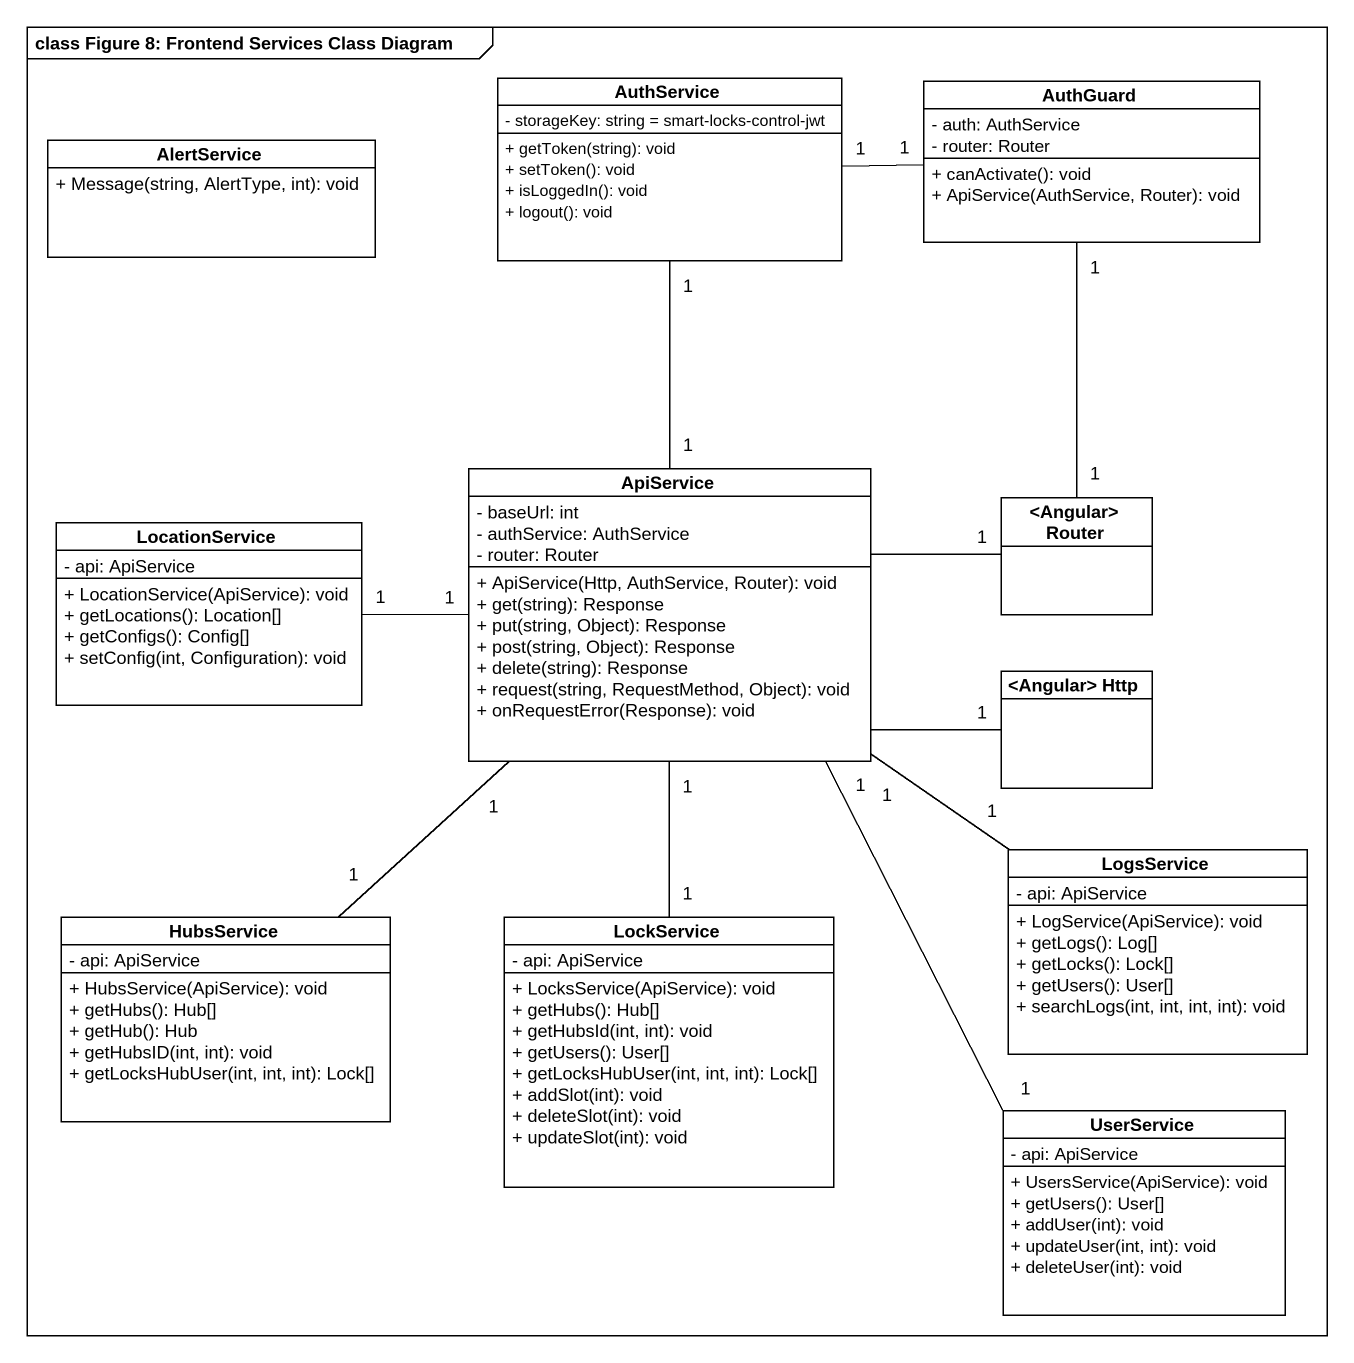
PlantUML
@startuml
mainframe class Figure 8: Frontend Services Class Diagram
hide circle
hide empty members
skinparam classAttributeIconSize 0
class AuthService {
  - storageKey: string = smart-locks-control-jwt
  + getToken(string): void
  + setToken(): void
  + isLoggedIn(): void
  + logout(): void
}
class AuthGuard {
  - auth: AuthService
  - router: Router
  + canActivate(): void
  + ApiService(AuthService, Router): void
}
class AlertService {
  + Message(string, AlertType, int): void
}
class LocationService {
  - api: ApiService
  + LocationService(ApiService): void
  + getLocations(): Location[]
  + getConfigs(): Config[]
  + setConfig(int, Configuration): void
}
class ApiService {
  - baseUrl: int
  - authService: AuthService
  - router: Router
  + ApiService(Http, AuthService, Router): void
  + get(string): Response
  + put(string, Object): Response
  + post(string, Object): Response
  + delete(string): Response
  + request(string, RequestMethod, Object): void
  + onRequestError(Response): void
}
class "<Angular> Router" as Angular_Router
class "<Angular> Http" as Angular_Http
class HubsService {
  - api: ApiService
  + HubsService(ApiService): void
  + getHubs(): Hub[]
  + getHub(): Hub
  + getHubsID(int, int): void
  + getLocksHubUser(int, int, int): Lock[]
}
class LockService {
  - api: ApiService
  + LocksService(ApiService): void
  + getHubs(): Hub[]
  + getHubsId(int, int): void
  + getUsers(): User[]
  + getLocksHubUser(int, int, int): Lock[]
  + addSlot(int): void
  + deleteSlot(int): void
  + updateSlot(int): void
}
class LogsService {
  - api: ApiService
  + LogService(ApiService): void
  + getLogs(): Log[]
  + getLocks(): Lock[]
  + getUsers(): User[]
  + searchLogs(int, int, int, int): void
}
class UserService {
  - api: ApiService
  + UsersService(ApiService): void
  + getUsers(): User[]
  + addUser(int): void
  + updateUser(int, int): void
  + deleteUser(int): void
}
AuthGuard "1" -left- "1" AuthService
AuthGuard "1" -- "1" Angular_Router
LocationService "1" -right- "1" ApiService
ApiService "1" -up- "1" AuthService
Angular_Router "1" -left- ApiService
Angular_Http "1" -left- ApiService
HubsService "1" -up- "1" ApiService
LockService "1" -up- "1" ApiService
LogsService "1" -up- "1" ApiService
UserService "1" -up- "1" ApiService
@enduml
